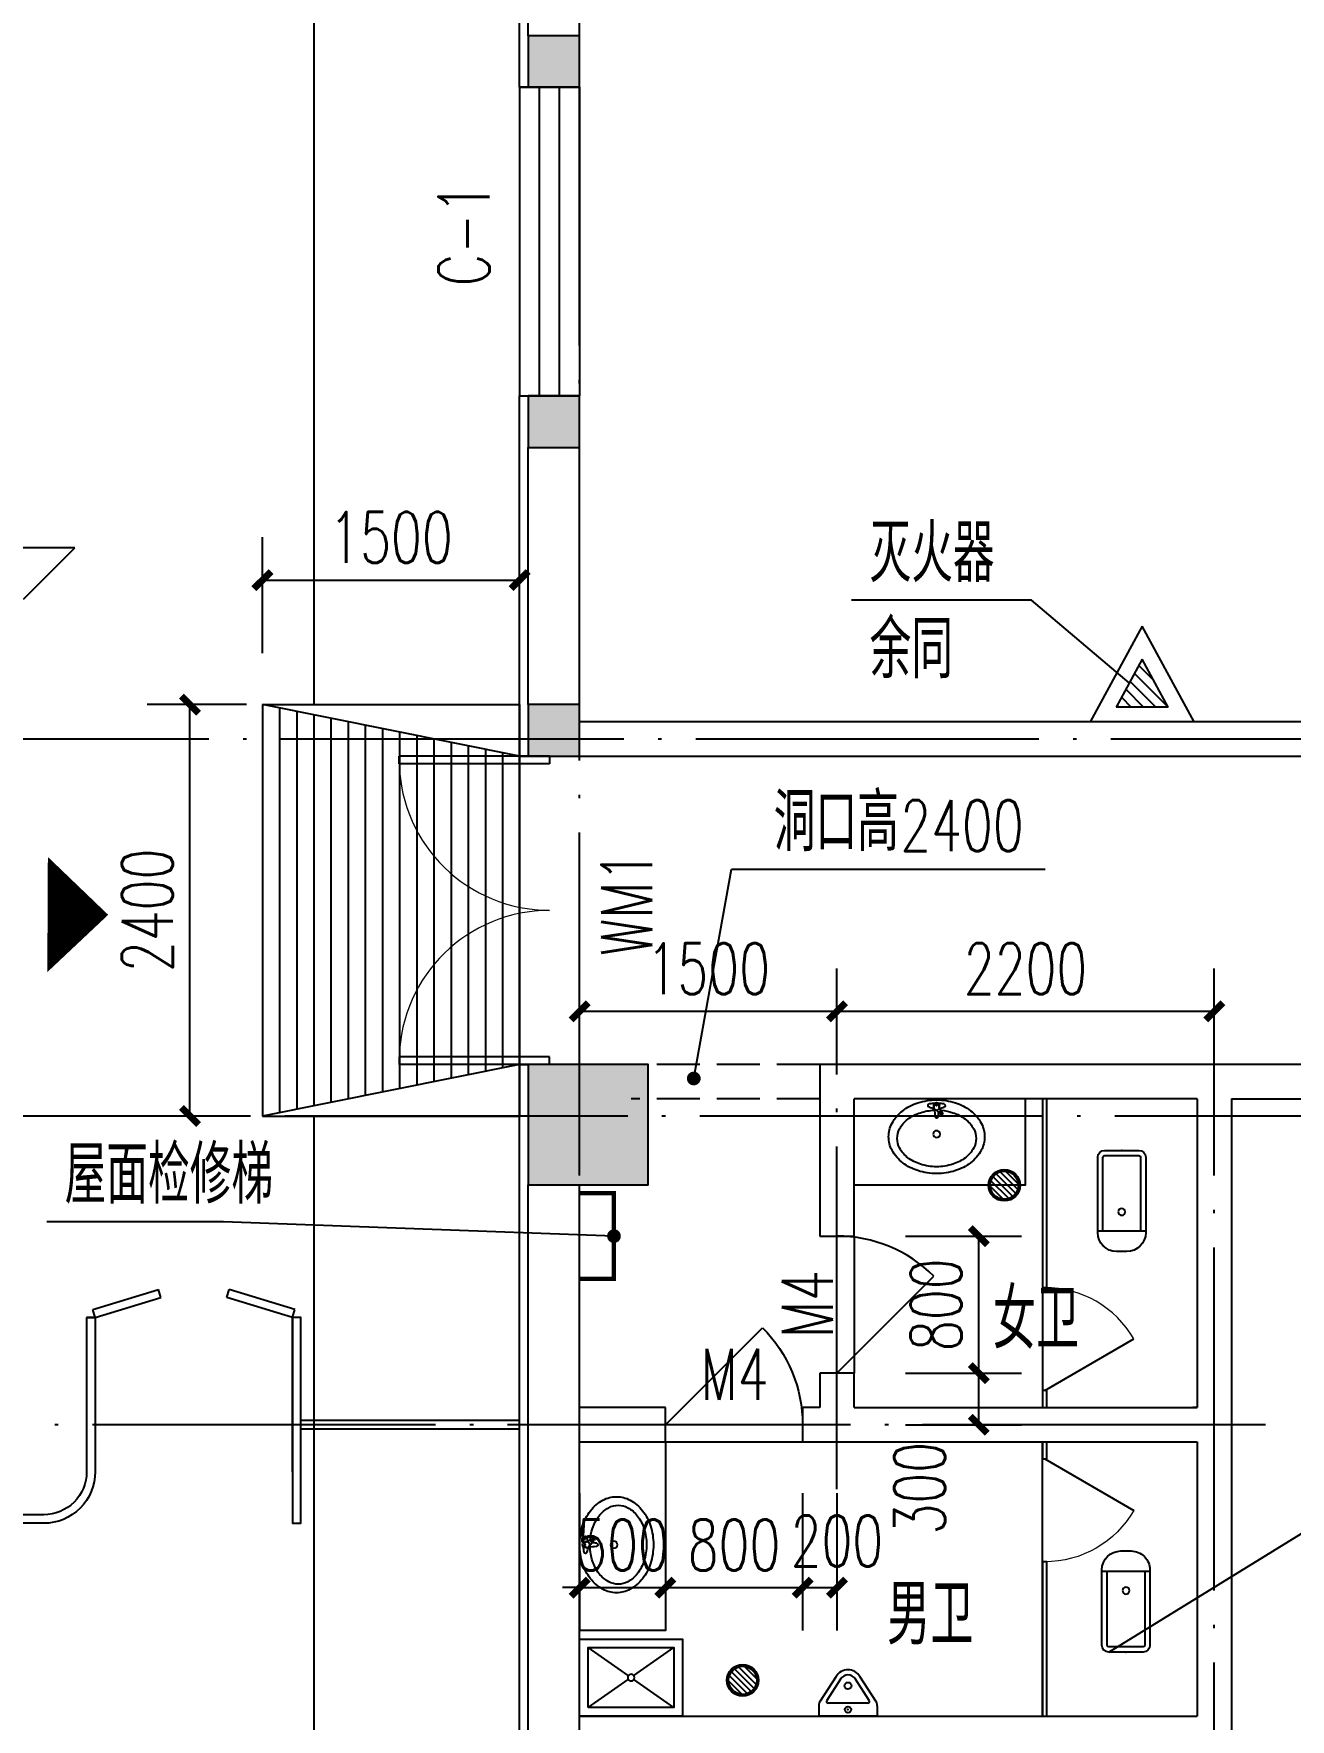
# Model space of a CAD drawing. Extents: x 63793 to 231107, y 20849 to 337643.
# Drawn here: x 139816 to 147143, y 224313 to 234144 of the extents above; entities that cross this region are included whole.
import ezdxf

# ---------------------------------------------------------------- set-up
doc = ezdxf.new("R2010")
doc.units = 0
doc.header["$LTSCALE"] = 1000
doc.header["$MEASUREMENT"] = 0
doc.linetypes.add('DASH', pattern=[0.35, 0.25, -0.1])
doc.linetypes.add('DOTE', pattern=[2.42, 2, -0.2, 0.02, -0.2])
for name, color, linetype in [('COLUMN', 2, 'Continuous'), ('DIM_ELEV', 3, 'Continuous'), ('DIM_LEAD', 3, 'Continuous'), ('DOTE', 1, 'DOTE'), ('HX', 1, 'Continuous'), ('LATRINE', 6, 'Continuous'), ('LVTRY', 6, 'Continuous'), ('PUB_DIM', 3, 'Continuous'), ('PUB_HATCH', 8, 'Continuous'), ('PUB_TEXT', 7, 'Continuous'), ('SURFACE', 6, 'Continuous'), ('WALL', 2, 'Continuous'), ('WINDOW', 4, 'Continuous'), ('WINDOW_TEXT', 7, 'Continuous'), ('厨卫', 30, 'Continuous'), ('家具', 7, 'Continuous'), ('立面', 255, 'Continuous')]:
    doc.layers.add(name, color=color, linetype=linetype)
doc.styles.add('_TCH_DIM', font='SIMPLEX', dxfattribs={"bigfont": 'GBCBIG'})
doc.styles.add('_TCH_DIM_T3', font='SIMPLEX', dxfattribs={"width": 0.705882, "bigfont": 'GBCBIG'})
doc.styles.add('_TCH_WINDOW', font='SIMPLEX', dxfattribs={"height": 3.5, "bigfont": 'GBCBIG'})
doc.styles.get("Standard").update_dxf_attribs({"font": 'gbenor.shx', "bigfont": 'gbcbig.shx'})
doc.dimstyles.new('_TCH_ARCH&&100', dxfattribs={"dimtxt": 297.5, "dimasz": 100, "dimexe": 250, "dimexo": 300, "dimgap": 100, "dimtad": 1, "dimdec": 0, "dimzin": 0, "dimdsep": 46, "dimtxsty": '_TCH_DIM_T3', "dimblk": 'ARCHTICK', "dimcen": 0.09, "dimclrt": 7, "dimazin": 2, "dimtfac": 1, "dimtdec": 0, "dimtix": 1, "dimtmove": 2, "dimatfit": 3, "dimfxl": 0, "dimtolj": 1, "dimtzin": 0, "dimarcsym": 0})
pattern_1 = [(135, (8063421.15, -12633.41), (35.81160544, 35.81160544), [])]

# ---------------------------------------------------------------- blocks, each defined once
blk = doc.blocks.new('A$C3B206A9B')
at = {"layer": 'HX'}
blk.add_lwpolyline([(597, 0, 0, 1200, 0), (600, 631, 1200, 1200, 0)], format="xyseb", dxfattribs=at)
blk = doc.blocks.new('A$C53763DD8')
at = {"layer": 'LVTRY', "color": 6, "linetype": 'Continuous', "ltscale": 5}
for p, q in [((100, 800), (567, 473)), ((1100, 800), (633, 473)), ((567, 427), (100, 100)), ((633, 427), (1100, 100))]:
    blk.add_line(p, q, dxfattribs=at)
for points in [[(0, 900), (0, 0), (1200, 0), (1200, 900)], [(100, 800), (100, 100), (1100, 100), (1100, 800)]]:
    blk.add_lwpolyline(points, close=True, dxfattribs=at)
blk.add_circle((600, 450), 39.7, dxfattribs=at)
blk = doc.blocks.new('dsff')
at = {"layer": '立面'}
h = blk.add_hatch(dxfattribs=at)
h.set_pattern_fill('ANSI31', color=0, scale=405.162065, angle=180, style=0)
h.set_pattern_definition(pattern_1)
h.paths.add_polyline_path([(356931.1, -6807.8), (356779.2, -6528.7), (356627.2, -6807.8)])
h = blk.add_hatch(dxfattribs=at)
h.set_pattern_fill('ANSI31', color=0, scale=405.162065, angle=180, style=0)
h.set_pattern_definition(pattern_1)
h.paths.add_polyline_path([(356931.1, -6807.8), (356779.2, -6528.7), (356627.2, -6807.8)])
h = blk.add_hatch(dxfattribs=at)
h.set_pattern_fill('ANSI31', color=0, scale=405.162065, angle=180, style=0)
h.set_pattern_definition(pattern_1)
h.paths.add_polyline_path([(356931.1, -6807.8), (356779.2, -6528.7), (356627.2, -6807.8)])
h = blk.add_hatch(dxfattribs=at)
h.set_pattern_fill('ANSI31', color=0, scale=405.162065, angle=180, style=0)
h.set_pattern_definition(pattern_1)
h.paths.add_polyline_path([(356931.1, -6807.8), (356779.2, -6528.7), (356627.2, -6807.8)])
at = {"layer": '立面', "color": 0}
for p, q in [((356779.2, -6335.3), (356475.3, -6893.6)), ((356779.2, -6335.3), (356475.3, -6893.6)), ((356779.2, -6335.3), (356475.3, -6893.6)), ((356779.2, -6335.3), (356475.3, -6893.6)), ((357083, -6893.6), (356779.2, -6335.3)), ((357083, -6893.6), (356779.2, -6335.3)), ((357083, -6893.6), (356779.2, -6335.3)), ((357083, -6893.6), (356779.2, -6335.3)), ((356779.2, -6528.7), (356627.2, -6807.8)), ((356779.2, -6528.7), (356627.2, -6807.8)), ((356779.2, -6528.7), (356627.2, -6807.8)), ((356779.2, -6528.7), (356627.2, -6807.8)), ((356931.1, -6807.8), (356779.2, -6528.7)), ((356931.1, -6807.8), (356779.2, -6528.7)), ((356931.1, -6807.8), (356779.2, -6528.7)), ((356931.1, -6807.8), (356779.2, -6528.7)), ((356931.1, -6807.8), (356627.2, -6807.8)), ((356931.1, -6807.8), (356627.2, -6807.8)), ((356931.1, -6807.8), (356627.2, -6807.8)), ((356931.1, -6807.8), (356627.2, -6807.8)), ((357083, -6893.6), (356475.3, -6893.6)), ((357083, -6893.6), (356475.3, -6893.6)), ((357083, -6893.6), (356475.3, -6893.6)), ((357083, -6893.6), (356475.3, -6893.6))]:
    blk.add_line(p, q, dxfattribs=at)
blk = doc.blocks.new('_ArchTick')
at = {"color": 0, "linetype": 'ByBlock', "const_width": 0.4}
blk.add_lwpolyline([(-0.5, -0.5), (0.5, 0.5)], dxfattribs=at)
blk = doc.blocks.new('*D726')
at = {"layer": 'Defpoints', "color": 0, "transparency": 16777216}
for p in [(142649.3, 230957.2), (141149.3, 230231.2), (142649.3, 230231.2)]:
    blk.add_point(p, dxfattribs=at)
at = {"layer": 'PUB_DIM', "color": 0, "lineweight": -2, "transparency": 16777216}
for p, q in [((141149.3, 230531.2), (141149.3, 231207.2)), ((142649.3, 230531.2), (142649.3, 231207.2)), ((141149.3, 230957.2), (142649.3, 230957.2))]:
    blk.add_line(p, q, dxfattribs=at)
at = {"layer": 'PUB_DIM', "color": 0, "lineweight": -2, "transparency": 16777216, "xscale": 100, "yscale": 100, "zscale": 100, "rotation": 180}
blk.add_blockref('_ArchTick', (141149.3, 230957.2), dxfattribs=at)
at = {"layer": 'PUB_DIM', "color": 0, "lineweight": -2, "transparency": 16777216, "xscale": 100, "yscale": 100, "zscale": 100}
blk.add_blockref('_ArchTick', (142649.3, 230957.2), dxfattribs=at)
at = {"layer": 'PUB_DIM', "color": 7, "transparency": 16777216, "insert": (141899.3, 231205.9), "char_height": 297.5, "attachment_point": 5, "style": '_TCH_DIM_T3'}
blk.add_mtext('\\A1;1500', dxfattribs=at)
blk = doc.blocks.new('*D727')
at = {"layer": 'Defpoints', "color": 0, "transparency": 16777216}
for p in [(140726.8, 230231.2), (141356.7, 230231.2), (141356.7, 227831.2)]:
    blk.add_point(p, dxfattribs=at)
at = {"layer": 'PUB_DIM', "color": 0, "lineweight": -2, "transparency": 16777216}
for p, q in [((141056.7, 230231.2), (140476.8, 230231.2)), ((140726.8, 227831.2), (140726.8, 230231.2)), ((141056.7, 227831.2), (140476.8, 227831.2))]:
    blk.add_line(p, q, dxfattribs=at)
at = {"layer": 'PUB_DIM', "color": 0, "lineweight": -2, "transparency": 16777216, "xscale": 100, "yscale": 100, "zscale": 100}
for p, rotation in [((140726.8, 230231.2), 90), ((140726.8, 227831.2), 270)]:
    blk.add_blockref('_ArchTick', p, dxfattribs=dict(at, rotation=rotation))
at = {"layer": 'PUB_DIM', "color": 7, "transparency": 16777216, "insert": (140478, 229031.2), "char_height": 297.5, "attachment_point": 5, "rotation": 90, "style": '_TCH_DIM_T3'}
blk.add_mtext('\\A1;2400', dxfattribs=at)
blk = doc.blocks.new('*D1161')
at = {"layer": 'Defpoints', "color": 0, "transparency": 16777216}
for p in [(142999.3, 225931.2), (143499.3, 225931.2), (143499.3, 225081)]:
    blk.add_point(p, dxfattribs=at)
at = {"layer": 'PUB_DIM', "color": 0, "lineweight": -2, "transparency": 16777216}
for p, q in [((142999.3, 225631.2), (142999.3, 224831)), ((143499.3, 225631.2), (143499.3, 224831)), ((142999.3, 225081), (142899.3, 225081)), ((142999.3, 225081), (143499.3, 225081)), ((143499.3, 225081), (143599.3, 225081))]:
    blk.add_line(p, q, dxfattribs=at)
at = {"layer": 'PUB_DIM', "color": 0, "lineweight": -2, "transparency": 16777216, "xscale": 100, "yscale": 100, "zscale": 100}
blk.add_blockref('_ArchTick', (142999.3, 225081), dxfattribs=at)
at = {"layer": 'PUB_DIM', "color": 0, "lineweight": -2, "transparency": 16777216, "xscale": 100, "yscale": 100, "zscale": 100, "rotation": 180}
blk.add_blockref('_ArchTick', (143499.3, 225081), dxfattribs=at)
at = {"layer": 'PUB_DIM', "color": 7, "transparency": 16777216, "insert": (143249.3, 225329.7), "char_height": 297.5, "attachment_point": 5, "style": '_TCH_DIM_T3'}
blk.add_mtext('\\A1;500', dxfattribs=at)
blk = doc.blocks.new('*D1162')
at = {"layer": 'Defpoints', "color": 0, "transparency": 16777216}
for p in [(143499.3, 225931.2), (144299.3, 225931.2), (144299.3, 225081)]:
    blk.add_point(p, dxfattribs=at)
at = {"layer": 'PUB_DIM', "color": 0, "lineweight": -2, "transparency": 16777216}
for p, q in [((143499.3, 225631.2), (143499.3, 224831)), ((144299.3, 225631.2), (144299.3, 224831)), ((143499.3, 225081), (144299.3, 225081))]:
    blk.add_line(p, q, dxfattribs=at)
at = {"layer": 'PUB_DIM', "color": 0, "lineweight": -2, "transparency": 16777216, "xscale": 100, "yscale": 100, "zscale": 100, "rotation": 180}
blk.add_blockref('_ArchTick', (143499.3, 225081), dxfattribs=at)
at = {"layer": 'PUB_DIM', "color": 0, "lineweight": -2, "transparency": 16777216, "xscale": 100, "yscale": 100, "zscale": 100}
blk.add_blockref('_ArchTick', (144299.3, 225081), dxfattribs=at)
at = {"layer": 'PUB_DIM', "color": 7, "transparency": 16777216, "insert": (143899.3, 225329.7), "char_height": 297.5, "attachment_point": 5, "style": '_TCH_DIM_T3'}
blk.add_mtext('\\A1;800', dxfattribs=at)
blk = doc.blocks.new('*D1163')
at = {"layer": 'Defpoints', "color": 0, "transparency": 16777216}
for p in [(144299.3, 225931.2), (144499.3, 225931.2), (144499.3, 225081)]:
    blk.add_point(p, dxfattribs=at)
at = {"layer": 'PUB_DIM', "color": 0, "lineweight": -2, "transparency": 16777216}
for p, q in [((144299.3, 225631.2), (144299.3, 224831)), ((144499.3, 225631.2), (144499.3, 224831)), ((144299.3, 225081), (144499.3, 225081))]:
    blk.add_line(p, q, dxfattribs=at)
at = {"layer": 'PUB_DIM', "color": 0, "lineweight": -2, "transparency": 16777216, "xscale": 100, "yscale": 100, "zscale": 100, "rotation": 180}
blk.add_blockref('_ArchTick', (144299.3, 225081), dxfattribs=at)
at = {"layer": 'PUB_DIM', "color": 0, "lineweight": -2, "transparency": 16777216, "xscale": 100, "yscale": 100, "zscale": 100}
blk.add_blockref('_ArchTick', (144499.3, 225081), dxfattribs=at)
at = {"layer": 'PUB_DIM', "color": 7, "transparency": 16777216, "insert": (144499.3, 225353), "char_height": 297.5, "attachment_point": 5, "style": '_TCH_DIM_T3'}
blk.add_mtext('\\A1;200', dxfattribs=at)
blk = doc.blocks.new('*D1164')
at = {"layer": 'Defpoints', "color": 0, "transparency": 16777216}
for p in [(144599.3, 226331.2), (145326.6, 226331.2), (144599.3, 226031.2)]:
    blk.add_point(p, dxfattribs=at)
at = {"layer": 'PUB_DIM', "color": 0, "lineweight": -2, "transparency": 16777216}
for p, q in [((144899.3, 226331.2), (145576.6, 226331.2)), ((145326.6, 226031.2), (145326.6, 226331.2)), ((144899.3, 226031.2), (145576.6, 226031.2))]:
    blk.add_line(p, q, dxfattribs=at)
at = {"layer": 'PUB_DIM', "color": 0, "lineweight": -2, "transparency": 16777216, "xscale": 100, "yscale": 100, "zscale": 100}
for p, rotation in [((145326.6, 226331.2), 90), ((145326.6, 226031.2), 270)]:
    blk.add_blockref('_ArchTick', p, dxfattribs=dict(at, rotation=rotation))
at = {"layer": 'PUB_DIM', "color": 7, "transparency": 16777216, "insert": (144981.6, 225661.2), "char_height": 297.5, "attachment_point": 5, "rotation": 90, "style": '_TCH_DIM_T3'}
blk.add_mtext('\\A1;300', dxfattribs=at)
blk = doc.blocks.new('*D1165')
at = {"layer": 'Defpoints', "color": 0, "transparency": 16777216}
for p in [(144599.3, 227131.2), (145326.6, 227131.2), (144599.3, 226331.2)]:
    blk.add_point(p, dxfattribs=at)
at = {"layer": 'PUB_DIM', "color": 0, "lineweight": -2, "transparency": 16777216}
for p, q in [((144899.3, 227131.2), (145576.6, 227131.2)), ((145326.6, 226331.2), (145326.6, 227131.2)), ((144899.3, 226331.2), (145576.6, 226331.2))]:
    blk.add_line(p, q, dxfattribs=at)
at = {"layer": 'PUB_DIM', "color": 0, "lineweight": -2, "transparency": 16777216, "xscale": 100, "yscale": 100, "zscale": 100}
for p, rotation in [((145326.6, 227131.2), 90), ((145326.6, 226331.2), 270)]:
    blk.add_blockref('_ArchTick', p, dxfattribs=dict(at, rotation=rotation))
at = {"layer": 'PUB_DIM', "color": 7, "transparency": 16777216, "insert": (145077.8, 226731.2), "char_height": 297.5, "attachment_point": 5, "rotation": 90, "style": '_TCH_DIM_T3'}
blk.add_mtext('\\A1;800', dxfattribs=at)
blk = doc.blocks.new('*D1196')
at = {"layer": 'Defpoints', "color": 0, "transparency": 16777216}
for p in [(146699.3, 228442.2), (144499.3, 227791.2), (146699.3, 227791.2)]:
    blk.add_point(p, dxfattribs=at)
at = {"layer": 'PUB_DIM', "color": 0, "lineweight": -2, "transparency": 16777216}
for p, q in [((144499.3, 228091.2), (144499.3, 228692.2)), ((146699.3, 228091.2), (146699.3, 228692.2)), ((144499.3, 228442.2), (146699.3, 228442.2))]:
    blk.add_line(p, q, dxfattribs=at)
at = {"layer": 'PUB_DIM', "color": 0, "lineweight": -2, "transparency": 16777216, "xscale": 100, "yscale": 100, "zscale": 100, "rotation": 180}
blk.add_blockref('_ArchTick', (144499.3, 228442.2), dxfattribs=at)
at = {"layer": 'PUB_DIM', "color": 0, "lineweight": -2, "transparency": 16777216, "xscale": 100, "yscale": 100, "zscale": 100}
blk.add_blockref('_ArchTick', (146699.3, 228442.2), dxfattribs=at)
at = {"layer": 'PUB_DIM', "color": 7, "transparency": 16777216, "insert": (145599.3, 228690.9), "char_height": 297.5, "attachment_point": 5, "style": '_TCH_DIM_T3'}
blk.add_mtext('\\A1;2200', dxfattribs=at)
blk = doc.blocks.new('*D1197')
at = {"layer": 'Defpoints', "color": 0, "transparency": 16777216}
for p in [(144499.3, 228442.2), (142999.3, 227791.2), (144499.3, 227791.2)]:
    blk.add_point(p, dxfattribs=at)
at = {"layer": 'PUB_DIM', "color": 0, "lineweight": -2, "transparency": 16777216}
for p, q in [((142999.3, 228091.2), (142999.3, 228692.2)), ((144499.3, 228091.2), (144499.3, 228692.2)), ((142999.3, 228442.2), (144499.3, 228442.2))]:
    blk.add_line(p, q, dxfattribs=at)
at = {"layer": 'PUB_DIM', "color": 0, "lineweight": -2, "transparency": 16777216, "xscale": 100, "yscale": 100, "zscale": 100, "rotation": 180}
blk.add_blockref('_ArchTick', (142999.3, 228442.2), dxfattribs=at)
at = {"layer": 'PUB_DIM', "color": 0, "lineweight": -2, "transparency": 16777216, "xscale": 100, "yscale": 100, "zscale": 100}
blk.add_blockref('_ArchTick', (144499.3, 228442.2), dxfattribs=at)
at = {"layer": 'PUB_DIM', "color": 7, "transparency": 16777216, "insert": (143749.3, 228690.9), "char_height": 297.5, "attachment_point": 5, "style": '_TCH_DIM_T3'}
blk.add_mtext('\\A1;1500', dxfattribs=at)
blk = doc.blocks.new('_FZH')
blk.add_lwpolyline([(-0.5, -0.5), (0.5, -0.5), (0.5, 0.5), (-0.5, 0.5)], close=True)
at = {"layer": 'PUB_HATCH'}
blk.add_solid([(-0.5, -0.5), (0.5, -0.5), (-0.5, 0.5), (0.5, 0.5)], dxfattribs=at)
blk = doc.blocks.new('$DorLib2D$00000002')
for p, q in [((-0.5, 0), (-0.5, 0.4875)), ((-0.475, 0.4875), (-0.5, 0.4875)), ((-0.475, 0), (-0.475, 0.4875)), ((0.475, 0), (0.475, 0.4875)), ((0.475, 0.4875), (0.5, 0.4875)), ((0.5, 0), (0.5, 0.4875)), ((-0.5, 0), (-0.475, 0)), ((0.5, 0), (0.475, 0))]:
    blk.add_line(p, q)
at = {"lineweight": 13}
for centre, start, end in [((-0.4875, 0), 0, 88.5307), ((0.4875, 0), 91.4693, 180)]:
    blk.add_arc(centre, 0.4875, start, end, dxfattribs=at)
blk = doc.blocks.new('$WINLIB2D$00000001')
for p, q in [((-0.5, 0.5), (0.5, 0.5)), ((-0.5, 0.5), (-0.5, -0.5)), ((0.5, -0.5), (0.5, 0.5)), ((0.5, 0.1667), (-0.5, 0.1667)), ((0.5, -0.1667), (-0.5, -0.1667)), ((-0.5, -0.5), (0.5, -0.5))]:
    blk.add_line(p, q)
blk = doc.blocks.new('$lvtry$00000193')
for p, q in [((-16.7, -42.8, 0), (-16.7, -32.9, 0)), ((16.7, -42.8, 0), (16.7, -32.9, 0))]:
    blk.add_line(p, q)
at = {"elevation": 0}
blk.add_lwpolyline([(280, -215, 0.12431), (260, -135.8, 0.105707), (198, -63, 0.086941), (110.2, -17.1, 0.077137), (0, 0, 0.077137), (-110.2, -17.1, 0.086941), (-198, -63, 0.105707), (-260, -135.8, 0.12431), (-280, -215, 0.12431), (-260, -294.2, 0.105707), (-198, -367, 0.086941), (-110.2, -412.9, 0.077137), (0, -430, 0.077137), (110.2, -412.9, 0.086941), (198, -367, 0.105707), (260, -294.2, 0.12431)], format="xyb", close=True, dxfattribs=at)
blk.add_lwpolyline([(-25.3, -61, 0.056876), (-95, -74.7, 0.086941), (-167.5, -112.6, 0.105707), (-216, -169.5, 0.12431), (-230, -225, 0.12431), (-216, -280.5, 0.105707), (-167.5, -337.4, 0.086941), (-95, -375.3, 0.077137), (0, -390, 0.077137), (95, -375.3, 0.086941), (167.5, -337.4, 0.105707), (216, -280.5, 0.12431), (230, -225, 0.12431), (216, -169.5, 0.105707), (167.5, -112.6, 0.086941), (95, -74.7, 0.06676), (12.9, -60.3, 0.06676)], format="xyb", dxfattribs=at)
for centre, radius in [((0, -42.8, 0), 16.7), ((0, -200, 0), 20)]:
    blk.add_circle(centre, radius)
for centre, radius, start, end in [((-40.2, -33.6, 0), 10.1, 106.60956, 258.16482), ((-64.3, 233.9, 0), 258.7, 274.70692, 282.37316), ((-74.6, -212.9, 0), 172.6, 71.36005, 79.18732), ((-28.9, -79.5, 0), 6.77, 155.34398, 308.32242), ((-171, 19, 0), 166.2, 324.84107, 338.13372), ((-171, 19, 0), 169.7, 324.84107, 331.35233), ((-28.9, -79.5, 0), 3.37, 155.34398, 308.32242), ((100.4, -194.3, 0), 169.7, 132.31406, 138.82532), ((100.4, -194.3, 0), 166.2, 125.53268, 138.82532), ((-12.3, -58.4, 0), 10.6, 201.89238, 261.77402), ((0, -32.9, 0), 16.7, 0, 180), ((-381.1, -115.2, 0), 372.2, 2.39824, 6.76269), ((64.3, 233.9, 0), 258.7, 257.62684, 265.29308), ((381.1, -115.2, 0), 372.2, 170.10083, 177.60176), ((74.6, -212.9, 0), 172.6, 100.81268, 110.41907), ((40.2, -33.6, 0), 10.1, 281.83518, 73.39044), ((0, -95.9, 0), 9.9, 201.78369, 338.21631)]:
    blk.add_arc(centre, radius, start, end)
blk.add_point((0, -32.9, 0))
blk = doc.blocks.new('$DorLib2D$00000114')
at = {"color": 0}
blk.add_line((0.5, 0), (-0.207, 0.707), dxfattribs=at)
blk.add_arc((0.5, 0), 1, 135, 180, dxfattribs=at)
blk = doc.blocks.new('$lvtry$00000202')
for p, q in [((-139.8, -40, 0), (-139.8, -479.7, 0)), ((-109.8, -40, 0), (-109.8, -469.7, 0)), ((99.8, 0, 0), (-99.8, 0, 0)), ((99.8, -30, 0), (-99.8, -30, 0)), ((109.8, -469.7, 0), (109.8, -40, 0)), ((139.8, -479.7, 0), (139.8, -40, 0)), ((139.8, -469.7, 0), (-139.8, -469.7, 0)), ((-29.8, -589.7, 0), (29.8, -589.7, 0))]:
    blk.add_line(p, q)
blk.add_circle((0, -358.6, 0), 20)
for centre, radius, start, end in [((-99.8, -40, 0), 40, 90, 180), ((-99.8, -40, 0), 10, 90, 180), ((99.8, -40, 0), 40, 0, 90), ((99.8, -40, 0), 10, 0, 90), ((-29.8, -479.7, 0), 110, 180, 270), ((29.8, -479.7, 0), 110, 270, 0)]:
    blk.add_arc(centre, radius, start, end)
blk.add_point((0, 0))
blk = doc.blocks.new('$TCHSYS$APDOOR2D')
blk.add_line((0.5, 0), (0, 0.866))
at = {"lineweight": 13}
blk.add_arc((0.5, 0), 1, 120, 180, dxfattribs=at)
blk = doc.blocks.new('$lvtry$00000221')
for p, q in [((-170, 0, 0), (170, 0, 0)), ((-170, -61.1, 0), (-170, 0, 0)), ((-161.9, -88.4, 0), (-69.3, -230.6, 0)), ((-124.2, -91.5, 0), (-43.3, -215.6, 0)), ((-115.8, -76, 0), (115.8, -76, 0)), ((43.3, -215.6, 0), (124.2, -91.5, 0)), ((69.3, -230.6, 0), (161.9, -88.4, 0)), ((170, -61.1, 0), (170, 0, 0))]:
    blk.add_line(p, q)
for centre, radius in [((0, -38, 0), 17.7), ((0, -177, 0), 20)]:
    blk.add_circle(centre, radius)
for centre, radius, start, end in [((-120, -61.1, 0), 50, 180, 213.0863), ((-115.8, -86, 0), 10, 90, 213.0863), ((115.8, -86, 0), 10, 326.9137, 90), ((120, -61.1, 0), 50, 326.9137, 0), ((0, -190.6, 0), 80, 210, 330), ((0, -190.6, 0), 50, 210, 330)]:
    blk.add_arc(centre, radius, start, end)
blk.add_point((0, -38, 0))

msp = doc.modelspace()

# ---------------------------------------------------------------- hatches: boundary and pattern name
at = {"layer": '厨卫'}
h = msp.add_hatch(dxfattribs=at)
h.set_pattern_fill('ANSI31', color=256, scale=200, angle=-90, style=0)
h.set_pattern_definition([(135, (-9860.95, -215889.053), (-17.6776695, -17.6776695), [])])
h.paths.add_polyline_path([(145475.3, 227509.9, 1), (145475.3, 227346, 1)])
h = msp.add_hatch(dxfattribs=at)
h.set_pattern_fill('ANSI31', color=256, scale=200, angle=-90, style=0)
h.set_pattern_definition([(135, (-9860.95, -215889.053), (-17.6776695, -17.6776695), [])])
h.paths.add_polyline_path([(145475.3, 227509.9, 1), (145475.3, 227346, 1)])
h = msp.add_hatch(dxfattribs=at)
h.set_pattern_fill('ANSI31', color=256, scale=200, angle=-90, style=0)
h.set_pattern_definition([(135, (-11386.25, -218776.681), (-17.6776695, -17.6776695), [])])
h.paths.add_polyline_path([(143950, 224622.3, 1), (143950, 224458.4, 1)])
h = msp.add_hatch(dxfattribs=at)
h.set_pattern_fill('ANSI31', color=256, scale=200, angle=-90, style=0)
h.set_pattern_definition([(135, (-11386.25, -218776.681), (-17.6776695, -17.6776695), [])])
h.paths.add_polyline_path([(143950, 224622.3, 1), (143950, 224458.4, 1)])

# ---------------------------------------------------------------- linework, layer by layer
at = {"color": 9}
for p, q in [((141149.3, 230231.2), (141149.3, 227831.2)), ((141149.3, 230231.2), (142649.3, 230231.2)), ((142649.3, 229931.2), (141149.3, 230231.2)), ((141249.3, 230211.2), (141249.3, 227851.2)), ((141349.3, 230191.2), (141349.3, 227871.2)), ((141449.3, 230171.2), (141449.3, 227891.2)), ((141549.3, 230151.2), (141549.3, 227911.2)), ((142649.3, 230231.2), (142649.3, 227831.2)), ((141649.3, 230131.2), (141649.3, 227931.2)), ((141749.3, 230111.2), (141749.3, 227951.2)), ((141849.3, 230091.2), (141849.3, 227971.2)), ((141949.3, 230071.2), (141949.3, 227991.2)), ((142049.3, 230051.2), (142049.3, 228011.2)), ((142149.3, 230031.2), (142149.3, 228031.2)), ((142249.3, 230011.2), (142249.3, 228051.2)), ((142349.3, 229991.2), (142349.3, 228071.2)), ((142449.3, 229971.2), (142449.3, 228091.2)), ((142549.3, 229951.2), (142549.3, 228111.2)), ((142649.3, 228131.2), (141149.3, 227831.2)), ((141149.3, 227831.2), (142649.3, 227831.2))]:
    msp.add_line(p, q, dxfattribs=at)
for points in [[(141449.3, 238331.2), (141449.3, 230231.2)], [(141449.3, 227831.2), (141449.3, 224230.8)]]:
    msp.add_lwpolyline(points)
at = {"ltscale": 50, "const_width": 25}
msp.add_lwpolyline([(142999.3, 226881.2), (143199.3, 226881.2), (143199.3, 227381.2), (142999.3, 227381.2)], dxfattribs=at)
at = {"layer": 'DIM_ELEV'}
for p, q in [((140055.4, 231146), (138759.3, 231146)), ((139755.4, 230846), (140055.4, 231146))]:
    msp.add_line(p, q, dxfattribs=at)
at = {"layer": 'DIM_LEAD'}
for p, q in [((145633.2, 230840.6), (144584.7, 230840.6)), ((146203.9, 230357.3), (145633.2, 230840.6)), ((143664.7, 228050.4), (143884.2, 229271.6)), ((143884.2, 229271.6), (145713.4, 229271.6)), ((140922.4, 227215.3), (139891.4, 227215.3)), ((143199.3, 227131.2), (140922.4, 227215.3))]:
    msp.add_line(p, q, dxfattribs=at)
at = {"layer": 'DIM_LEAD', "const_width": 40}
for points in [[(143661.2, 228030.7, 1), (143668.2, 228070.1, 1)], [(143219.3, 227130.4, 1), (143179.3, 227131.9, 1)]]:
    msp.add_lwpolyline(points, format="xyb", close=True, dxfattribs=at)
at = {"layer": 'DOTE'}
for p, q in [((142999.3, 217804.9), (142999.3, 244087.7)), ((138837, 230031.2), (167413.1, 230031.2)), ((144499.3, 225654.6), (144499.3, 228413)), ((146699.3, 217804.9), (146699.3, 228131.2)), ((206199.3, 227831.2), (138837, 227831.2)), ((146999.3, 226031.2), (138837, 226031.2))]:
    msp.add_line(p, q, dxfattribs=at)
at = {"layer": 'LATRINE'}
for p, q in [((145698.9, 227931.2), (145698.9, 226831.2)), ((145723.9, 226831.2), (145723.9, 227931.2)), ((145698.9, 227335.6), (145698.9, 226131.2)), ((145698.9, 226831.2), (145723.9, 226831.2)), ((145723.9, 226231.2), (145698.9, 226231.2)), ((145698.9, 226231.2), (145698.9, 226131.2)), ((145723.9, 226131.2), (145723.9, 226231.2)), ((146574.3, 226131.2), (146574.3, 226131.2)), ((146599.3, 226131.2), (146574.3, 226131.2)), ((146599.3, 226131.2), (146599.3, 226131.2)), ((145698.9, 224331.2), (145698.9, 225931.2)), ((145698.9, 225931.2), (145698.9, 225831.2)), ((145723.9, 225831.2), (145723.9, 225931.2)), ((145698.9, 225831.2), (145723.9, 225831.2)), ((145723.9, 225231.2), (145698.9, 225231.2)), ((145698.9, 225231.2), (145698.9, 224331.2)), ((145723.9, 224331.2), (145723.9, 225231.2)), ((145698.9, 224331.2), (145723.9, 224331.2))]:
    msp.add_line(p, q, dxfattribs=at)
at = {"layer": 'LVTRY'}
for points in [[(144599.3, 227431.2), (145598.9, 227431.2), (145598.9, 227931.2)], [(143499.3, 225931.2), (143499.3, 224831.2), (142999.3, 224831.2)]]:
    msp.add_lwpolyline(points, dxfattribs=at)
at = {"layer": 'PUB_DIM', "color": 3}
msp.add_line((146084.7, 224705), (147360.5, 225489.3), dxfattribs=at)
msp.add_circle((146084.7, 224705), 0, dxfattribs=at)
at = {"layer": 'SURFACE'}
for p, q in [((142649.3, 233981.5), (142649.3, 235631.2)), ((142649.3, 233831.5), (142649.3, 233981.5)), ((142649.3, 233831.5), (142699.3, 233831.5)), ((142649.3, 232031.5), (142699.3, 232031.5)), ((142649.3, 231881.5), (142649.3, 232031.5)), ((142649.3, 230031.2), (142649.3, 231881.5)), ((142649.3, 229931.2), (142649.3, 230031.2)), ((142649.3, 229931.2), (142699.3, 229931.2)), ((142649.3, 228131.2), (142699.3, 228131.2)), ((142649.3, 227831.2), (142649.3, 228131.2)), ((142649.3, 226031.2), (142649.3, 227831.2)), ((142649.3, 224231.2), (142649.3, 226031.2))]:
    msp.add_line(p, q, dxfattribs=at)
at = {"layer": 'WALL'}
for p, q in [((142699.3, 234131.5), (142699.3, 235231.2)), ((142999.3, 234131.5), (142999.3, 235231.2)), ((142699.3, 230231.2), (142699.3, 231731.5)), ((142999.3, 230231.2), (142999.3, 231731.5)), ((147499.6, 230131.2), (142999.3, 230131.2)), ((142999.3, 229931.2), (147499.6, 229931.2)), ((144399.3, 228131.2), (144399.3, 227131.2)), ((145711.4, 228131.2), (144399.3, 228131.2)), ((146699.3, 228131.2), (145711.4, 228131.2)), ((149199.3, 228131.2), (146699.3, 228131.2)), ((144599.3, 227131.2), (144599.3, 227931.2)), ((145711.4, 227931.2), (144599.3, 227931.2)), ((146599.3, 227931.2), (145711.4, 227931.2)), ((146599.3, 227931.2), (146599.3, 226131.2)), ((146799.3, 227931.2), (146799.3, 226031.2)), ((146799.3, 227931.2), (149199.3, 227931.2)), ((142699.3, 226031.2), (142699.3, 227431.2)), ((142999.3, 226131.2), (142999.3, 227431.2)), ((144399.3, 227131.2), (144599.3, 227131.2)), ((144599.3, 226331.2), (144399.3, 226331.2)), ((144399.3, 226331.2), (144399.3, 226131.2)), ((144599.3, 226131.2), (144599.3, 226331.2)), ((143499.3, 226131.2), (142999.3, 226131.2)), ((143499.3, 225931.2), (143499.3, 226131.2)), ((144399.3, 226131.2), (144299.3, 226131.2)), ((144299.3, 226131.2), (144299.3, 225931.2)), ((144599.3, 226131.2), (145711.4, 226131.2)), ((145711.4, 226131.2), (146586.8, 226131.2)), ((146586.8, 226131.2), (146599.3, 226131.2)), ((142699.3, 224231.2), (142699.3, 226031.2)), ((146799.3, 226031.2), (146799.3, 224231.2)), ((142999.3, 224331.2), (142999.3, 225931.2)), ((142999.3, 225931.2), (143499.3, 225931.2)), ((144299.3, 225931.2), (144499.3, 225931.2)), ((144499.3, 225931.2), (145711.4, 225931.2)), ((145711.4, 225931.2), (146586.8, 225931.2)), ((146586.8, 225931.2), (146599.3, 225931.2)), ((146599.3, 225931.2), (146599.3, 224331.2)), ((142999.3, 224331.2), (146599.3, 224331.2))]:
    msp.add_line(p, q, dxfattribs=at)
at = {"layer": 'WINDOW'}
for p, q in [((142649.3, 228131.2), (142649.3, 229931.2)), ((144599.3, 227131.2), (144599.3, 226331.2)), ((141324.3, 225756.2), (141324.3, 226656.2)), ((141374.3, 225756.2), (141374.3, 226656.2)), ((143499.3, 225931.2), (144299.3, 225931.2))]:
    msp.add_line(p, q, dxfattribs=at)
at = {"layer": 'WINDOW', "linetype": 'DASH'}
for p, q in [((144399.3, 228131.2), (143299.3, 228131.2)), ((144399.3, 227931.2), (143299.3, 227931.2))]:
    msp.add_line(p, q, dxfattribs=at)
at = {"layer": 'WINDOW'}
for points in [[(140159.8, 226704), (140542.6, 226820)], [(140557.1, 226772.2), (140542.6, 226820)], [(140941.5, 226772.2), (140956, 226820)], [(141338.8, 226704), (140956, 226820)], [(140174.3, 226656.2), (140557.1, 226772.2)], [(141324.3, 226656.2), (140941.5, 226772.2)], [(140124.3, 226656.2), (140174.3, 226656.2)], [(140174.3, 226656.2), (140124.3, 226656.2)], [(140174.3, 226656.2), (140159.8, 226704)], [(141324.3, 226656.2), (141338.8, 226704)], [(141374.3, 226656.2), (141324.3, 226656.2)], [(141374.3, 226006.2), (142649.3, 226006.2), (142649.3, 226056.2), (141374.3, 226056.2)]]:
    msp.add_lwpolyline(points, dxfattribs=at)
for points in [[(140174.3, 226656.2), (140174.3, 225756.2, -0.414214), (139874.3, 225456.2), (139624.3, 225456.2, -0.414214), (139324.3, 225756.2), (139324.3, 226656.2)], [(140124.3, 226656.2), (140124.3, 225756.2, -0.414214), (139874.3, 225506.2), (139624.3, 225506.2, -0.414214), (139374.3, 225756.2), (139374.3, 226656.2)]]:
    msp.add_lwpolyline(points, format="xyb", dxfattribs=at)
msp.add_lwpolyline([(141324.3, 226656.2), (141324.3, 225456.2), (141374.3, 225456.2), (141374.3, 226656.2)], close=True, dxfattribs=at)
at = {"layer": '厨卫'}
for centre, radius in [((145475.3, 227428), 91.9), ((145475.3, 227428), 91.9), ((145475.3, 227428), 81.9), ((145475.3, 227428), 81.9), ((143950, 224540.3), 91.9), ((143950, 224540.3), 91.9), ((143950, 224540.3), 81.9), ((143950, 224540.3), 81.9)]:
    msp.add_circle(centre, radius, dxfattribs=at)

# ---------------------------------------------------------------- block references
msp.add_blockref('dsff', (-210499.8, 237024.7))
at = {"color": 3, "xscale": 0.5600000000267755, "yscale": 0.5600000000267755, "zscale": 0.5600000000267755, "rotation": 90}
msp.add_blockref('A$C3B206A9B', (140250.1, 228670.8), dxfattribs=at)
at = {"layer": 'COLUMN', "xscale": 300, "yscale": 300, "zscale": 300, "rotation": 90}
for p in [(142849.3, 233981.5), (142849.3, 231881.5), (142849.3, 230081.2)]:
    msp.add_blockref('_FZH', p, dxfattribs=at)
at = {"layer": 'COLUMN', "xscale": 700.0030517580453, "yscale": 700.0000000000291, "zscale": 700.0000000000291}
msp.add_blockref('_FZH', (143049.3, 227781.2), dxfattribs=at)
at = {"layer": 'LATRINE', "yscale": 600, "zscale": 25, "rotation": 270}
for p, xscale in [((145711.4, 226531.2), 600), ((145711.4, 225531.2), -600)]:
    msp.add_blockref('$TCHSYS$APDOOR2D', p, dxfattribs=dict(at, xscale=xscale))
at = {"layer": 'LVTRY'}
for name, p, yscale, rotation in [('$lvtry$00000193', (145080.8, 227925.8, 0), -1, 180.0000000001082), ('$lvtry$00000202', (146160.2, 227631.2), -0.9999999999999998, 180.0000000000022), ('$lvtry$00000193', (142999.3, 225331.2, 0), -1, 270.0000000001082)]:
    msp.add_blockref(name, p, dxfattribs=dict(at, yscale=yscale, rotation=rotation))
at = {"layer": 'LVTRY', "yscale": -0.9999999999999998}
msp.add_blockref('$lvtry$00000202', (146184.5, 224705), dxfattribs=at)
at = {"layer": 'LVTRY', "rotation": 180}
msp.add_blockref('$lvtry$00000221', (144563.9, 224331.2, 0), dxfattribs=at)
at = {"layer": 'WINDOW'}
ref = msp.add_blockref('$WINLIB2D$00000001', (142824.3, 232931.5), dxfattribs=dict(at, xscale=-1800, yscale=-350, zscale=-1800, rotation=89.99999999999825))
ref.add_attrib('A', 'C-1', (142473, 232671.5), dxfattribs={"layer": 'WINDOW_TEXT', "height": 297.5, "rotation": 90, "style": '_TCH_WINDOW', "width": 0.705882})
ref = msp.add_blockref('$DorLib2D$00000002', (142824.3, 229031.2), dxfattribs=dict(at, xscale=1800, yscale=1800, zscale=1800, rotation=89.99999999999848))
ref.add_attrib('A', 'WM1', (143423, 228766.2), dxfattribs={"layer": 'WINDOW_TEXT', "height": 297.5, "rotation": 90, "style": '_TCH_WINDOW', "width": 0.705882})
ref = msp.add_blockref('$DorLib2D$00000114', (144499.3, 226731.2), dxfattribs=dict(at, xscale=800, yscale=800, zscale=800, rotation=270))
ref.add_attrib('A', 'M4', (144476.1, 226536.2), dxfattribs={"layer": 'WINDOW_TEXT', "height": 297.5, "rotation": 90, "style": '_TCH_WINDOW', "width": 0.705882})
ref = msp.add_blockref('$DorLib2D$00000114', (143899.3, 226031.2), dxfattribs=dict(at, xscale=-800, yscale=800, zscale=-800))
ref.add_attrib('A', 'M4', (143704.3, 226176.5), dxfattribs={"layer": 'WINDOW_TEXT', "height": 297.5, "style": '_TCH_WINDOW', "width": 0.705882})
at = {"layer": '家具', "color": 3, "ltscale": 5, "xscale": -0.5, "yscale": 0.5, "zscale": 0.5, "rotation": 180}
msp.add_blockref('A$C53763DD8', (142999.3, 224781.2), dxfattribs=at)

# ---------------------------------------------------------------- texts
at = {"char_height": 350, "width": 3190, "attachment_point": 1}
for s, insert in [('女卫', (145408.2, 226822.3)), ('男卫', (144791.8, 225098.9))]:
    msp.add_mtext(s, dxfattribs=dict(at, insert=insert))
at = {"layer": 'PUB_TEXT', "style": '_TCH_DIM'}
for s, p in [('灭火器', (144689.7, 230945.6)), ('余同', (144689.7, 230385.6)), ('洞口高', (144131.1, 229376.6)), ('屋面检修梯', (139996.4, 227320.3))]:
    msp.add_text(s, height=337.59, dxfattribs=at).set_placement(p)
at = {"layer": 'PUB_TEXT', "style": '_TCH_DIM', "width": 0.705882}
msp.add_text('2400', height=297.5, dxfattribs=at).set_placement((144868.4, 229376.6))

# ---------------------------------------------------------------- dimensions: what is measured, and where the dimension line sits
at = {"layer": 'PUB_DIM'}
for p1, p2, distance, text, picture, middle in [((141149.3, 230231.2), (142649.3, 230231.2), 726, '1500', '*D726', (141899.3, 231205.9)), ((141356.7, 227831.2), (141356.7, 230231.2), 629.9, '2400', '*D727', (140478, 229031.2)), ((142999.3, 227791.2), (144499.3, 227791.2), 650.9, '1500', '*D1197', (143749.3, 228690.9)), ((144499.3, 227791.2), (146699.3, 227791.2), 650.9, '2200', '*D1196', (145599.3, 228690.9)), ((144599.3, 226331.2), (144599.3, 227131.2), -727.3, '800', '*D1165', (145077.8, 226731.2)), ((142999.3, 225931.2), (143499.3, 225931.2), -850.2, '500', '*D1161', (143249.3, 225329.7)), ((143499.3, 225931.2), (144299.3, 225931.2), -850.2, '800', '*D1162', (143899.3, 225329.7))]:
    dim = msp.add_aligned_dim(p1=p1, p2=p2, distance=distance, text=text, dimstyle='_TCH_ARCH&&100', dxfattribs=at)
    dim.commit()
    dim.dimension.update_dxf_attribs({"geometry": picture, "text_midpoint": middle})
for base, p1, p2, angle, text, picture, middle in [((145326.6, 226331.2), (144599.3, 226031.2), (144599.3, 226331.2), 90, '300', '*D1164', (144981.6, 225661.2)), ((144499.3, 225081), (144299.3, 225931.2), (144499.3, 225931.2), 0, '200', '*D1163', (144499.3, 225353))]:
    dim = msp.add_linear_dim(base=base, p1=p1, p2=p2, angle=angle, text=text, dimstyle='_TCH_ARCH&&100', dxfattribs=at)
    dim.commit()
    dim.dimension.update_dxf_attribs({"geometry": picture, "text_midpoint": middle, "dimtype": 129})

doc.saveas('drawing.dxf')
